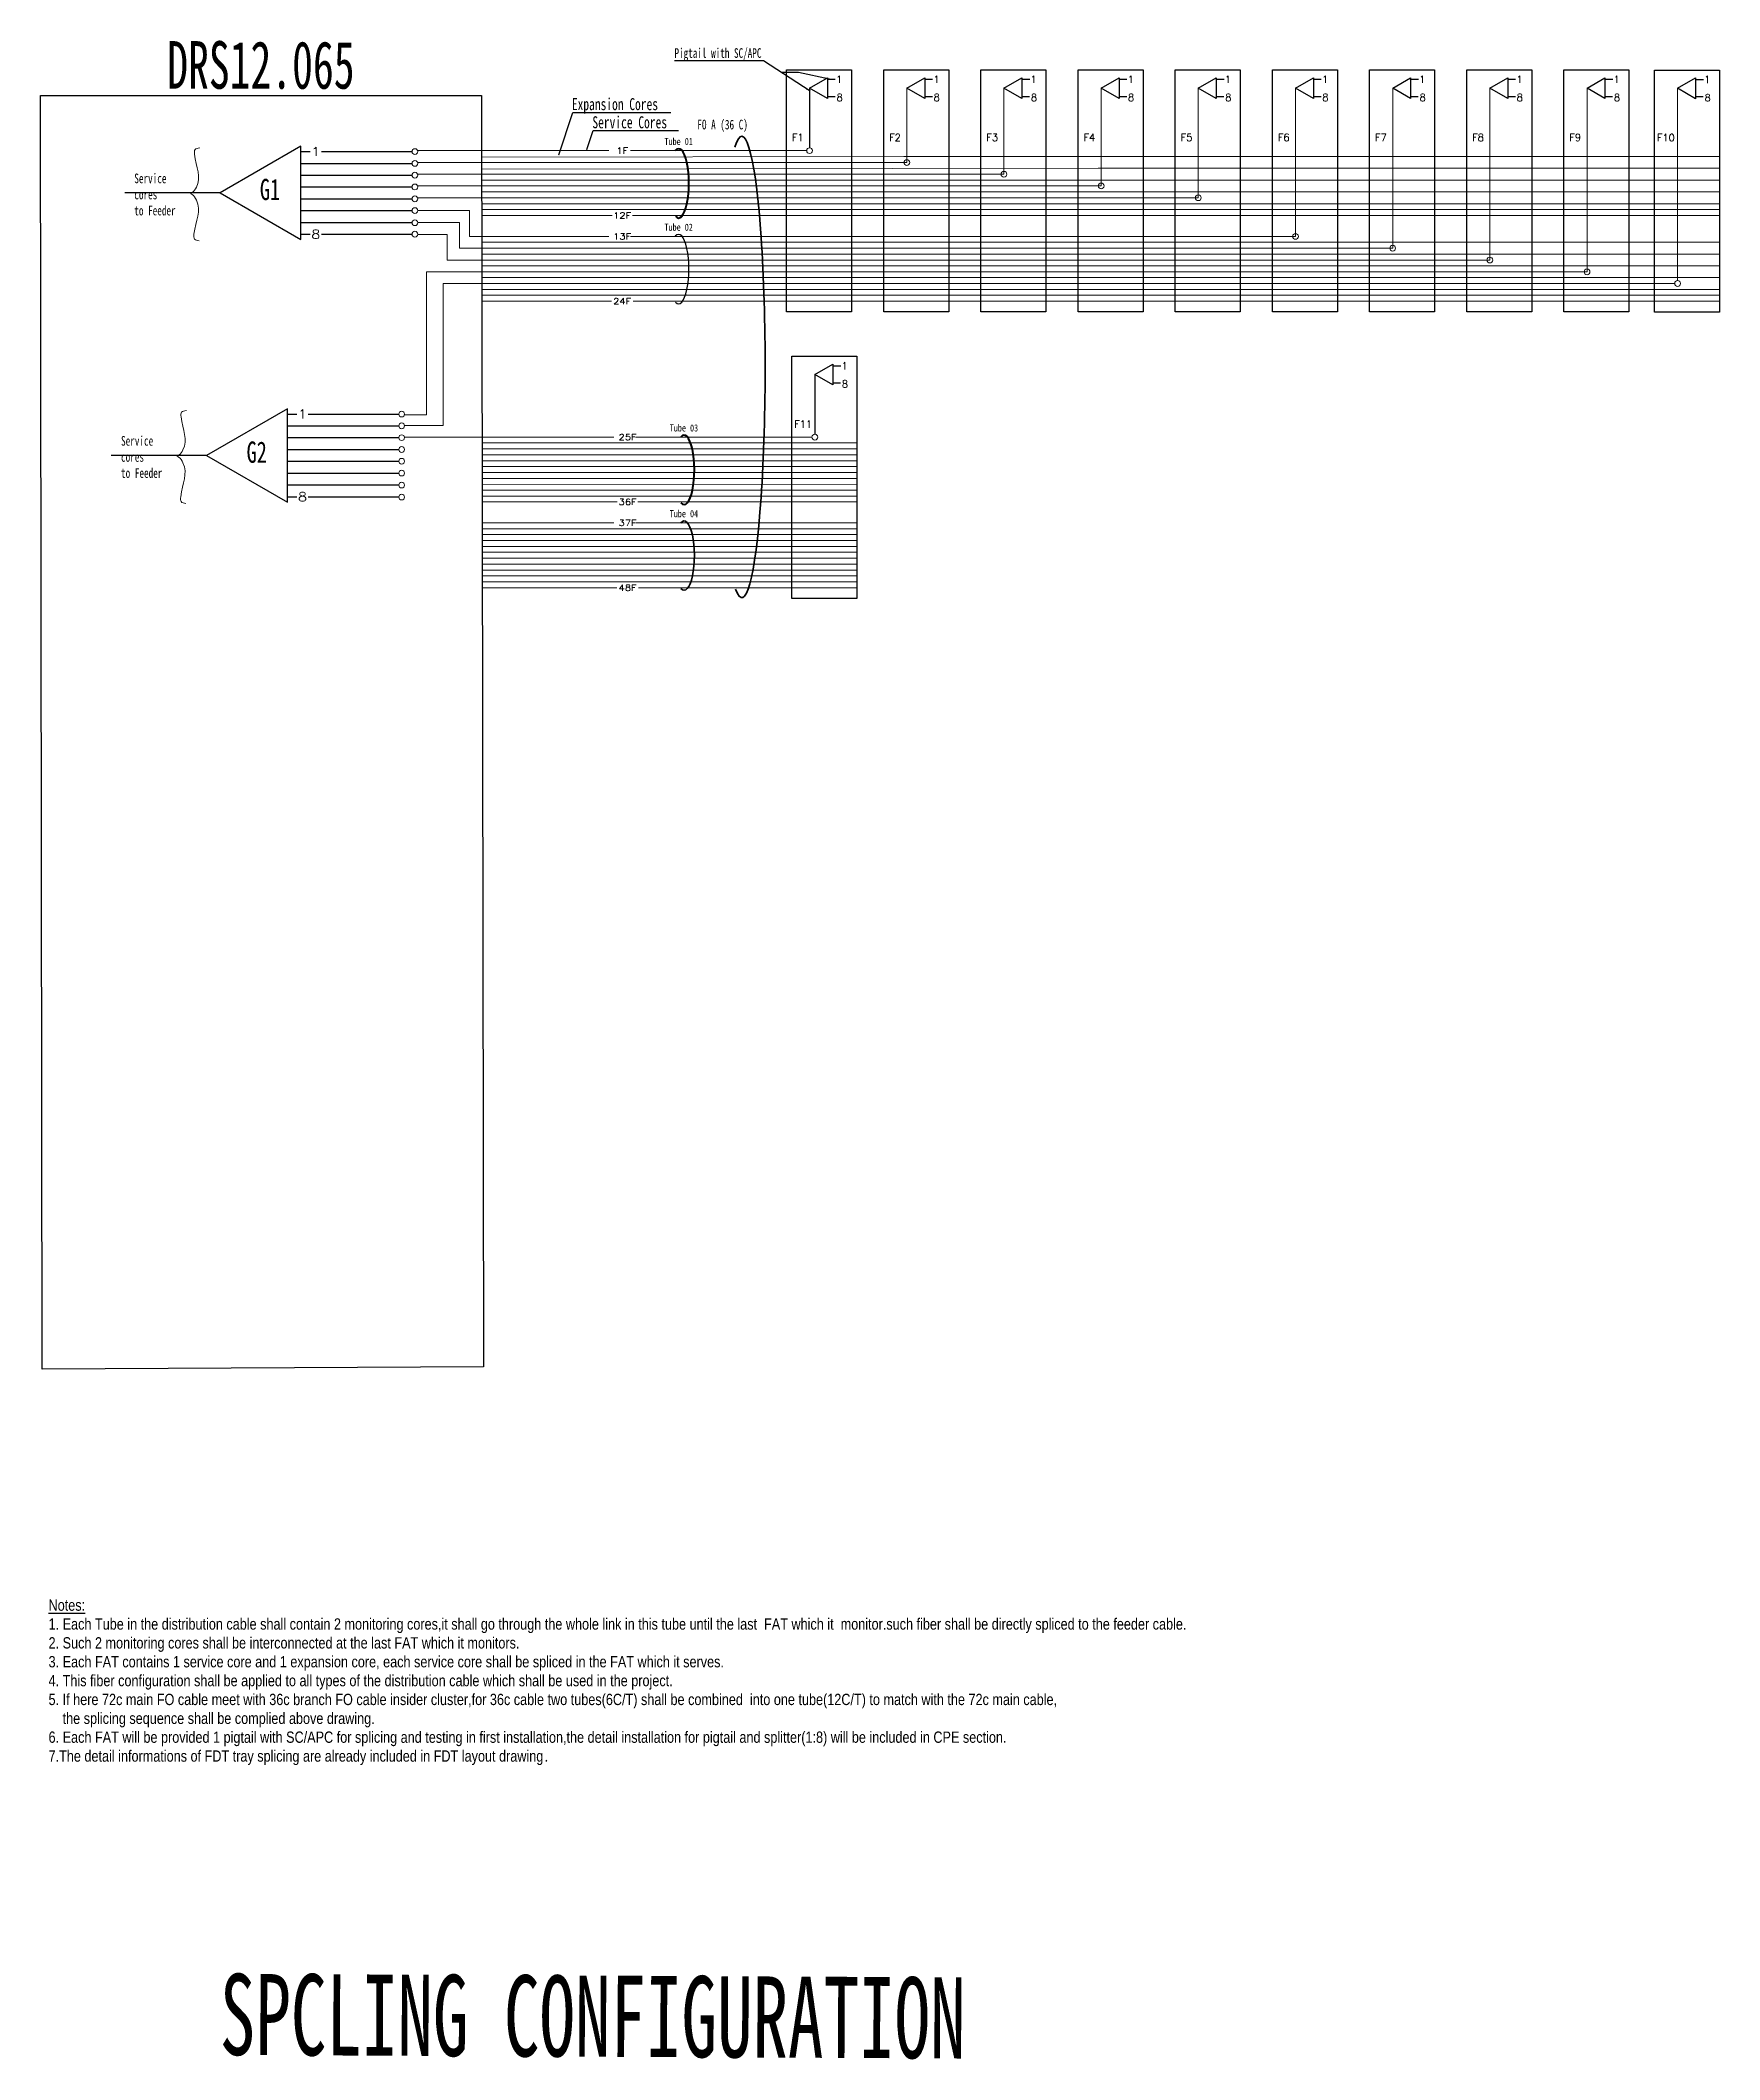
# Model space of a CAD drawing. Header units: inches. Extents: x 12170288 to 12174436, y -6358 to -3178.
# Drawn here: x 12170288 to 12171213, y -6358 to -5246 of the extents above; entities that cross this region are included whole.
import ezdxf
from ezdxf import colors
from ezdxf.entities.mleader import LeaderData, LeaderLine
from ezdxf.enums import TextEntityAlignment as Align
from ezdxf.math import Vec2, Vec3

# ---------------------------------------------------------------- set-up
doc = ezdxf.new("R2010")
doc.units = ezdxf.units.IN
doc.header["$MEASUREMENT"] = 0
doc.linetypes.add('PHANTOM2', pattern=[1.25, 0.625, -0.125, 0.125, -0.125, 0.125, -0.125])
for name, color, linetype, lineweight in [('Expansion Core', 8, 'Continuous', 5), ('Expansion Cores', 7, 'Continuous', 13), ('FAT AREA', 134, 'PHANTOM2', 40), ('FO 36 CORE.', 204, 'Continuous', 35), ('Service Core', 7, 'Continuous', 13), ('TITLE BLOCK', 7, 'Continuous', 18)]:
    doc.layers.add(name, color=color, linetype=linetype, lineweight=lineweight)
for name, color, linetype in [('FAT SP', 7, 'Continuous'), ('FDT SP', 7, 'Continuous'), ('lcp1_f1', 50, 'Continuous'), ('moniter core', 6, 'Continuous'), ('napf1-f15', 20, 'Continuous'), ('Regular LCP ID', 7, 'Continuous')]:
    doc.layers.add(name, color=color, linetype=linetype)
doc.styles.add('FS', font='SimSun.ttf', dxfattribs={"width": 0.7})
doc.styles.add('Mark', font='arial.ttf', dxfattribs={"width": 0.8, "height": 2.5})
doc.styles.add('ROMANS', font='romans.shx', dxfattribs={"width": 1.2})
doc.styles.get("Standard").update_dxf_attribs({"font": 'arial.ttf'})
doc.dimstyles.new('DIN', dxfattribs={"dimtxt": 2.5, "dimasz": 2.5, "dimexe": 1.25, "dimexo": 0.625, "dimtad": 1, "dimtih": 1, "dimdec": 4, "dimdsep": 46, "dimlunit": 6, "dimtxsty": 'Standard', "dimcen": 2.5, "dimadec": 0, "dimazin": 0, "dimtfac": 1, "dimtdec": 4, "dimtmove": 0, "dimatfit": 3, "dimfxl": 1, "dimtvp": 1, "dimtolj": 1, "dimtzin": 0, "dimarcsym": 0})
doc.dimstyles.new('ISO-25', dxfattribs={"dimtxt": 2.5, "dimasz": 2.5, "dimexe": 1.25, "dimexo": 0.625, "dimtad": 1, "dimtxsty": 'Standard', "dimcen": 2.5, "dimadec": 0, "dimazin": 0, "dimtfac": 1, "dimtmove": 0, "dimatfit": 3, "dimfxl": 1, "dimarcsym": 0})

msp = doc.modelspace()

# ---------------------------------------------------------------- linework, layer by layer
at = {"color": 40, "ltscale": 10}
msp.add_ellipse((12170639.7, -5371.8), major_axis=(0, 19.1), ratio=0.295907, start_param=2.820307, end_param=6.61807, dxfattribs=at)
at = {"color": 27, "lineweight": 35, "ltscale": 10}
msp.add_ellipse((12170642.7, -5529.5), major_axis=(0, 19.1), ratio=0.295907, start_param=2.820307, end_param=6.61807, dxfattribs=at)
at = {"color": 1, "lineweight": 5}
for points in [[(12170376, -5305), (12170375, -5305.2), (12170372.9, -5305.5), (12170373.6, -5315.4), (12170377.7, -5322), (12170372.7, -5329.2), (12170371.2, -5330), (12170370.9, -5330.2), (12170371.2, -5330.3), (12170372.7, -5331.1), (12170377.7, -5339.3), (12170373.3, -5345.3), (12170372.6, -5355.7), (12170374.7, -5356.1), (12170375.8, -5356.2)], [(12170368.7, -5449.6), (12170367.6, -5449.8), (12170365.5, -5450.1), (12170366.3, -5460), (12170370.3, -5466.5), (12170365.3, -5473.8), (12170363.8, -5474.6), (12170363.5, -5474.7), (12170363.8, -5474.9), (12170365.3, -5475.7), (12170370.3, -5483.8), (12170366, -5489.9), (12170365.3, -5500.3), (12170367.3, -5500.6), (12170368.4, -5500.8)]]:
    msp.add_open_spline(points, degree=3, knots=[0, 0, 0, 0, 2.157107, 4.219713, 20.733901, 23.794511, 24.620854, 24.620854, 24.620854, 25.447198, 28.507808, 45.021996, 47.084602, 49.241709, 49.241709, 49.241709, 49.241709], dxfattribs=at)
at = {"layer": 'Expansion Core'}
for points in [[(12170531.2, -5310.1), (12170763.7, -5309.8), (12171162.9, -5309.8)], [(12171162.9, -5309.8), (12171212.8, -5309.8)], [(12170531.2, -5316.8), (12170870.7, -5316.3)], [(12170531.3, -5322.8), (12170977.7, -5322.8)], [(12170870.7, -5316.3), (12171162.9, -5316.3)], [(12170977.7, -5322.8), (12171162.9, -5322.8)], [(12171162.9, -5316.3), (12171212.8, -5316.3)], [(12171162.9, -5322.8), (12171212.8, -5322.8)], [(12170531.3, -5329.3), (12171086.3, -5329.3)], [(12170531.3, -5335.8), (12171162.9, -5335.8)], [(12171086.3, -5329.3), (12171162.9, -5329.3)], [(12171162.9, -5329.3), (12171212.8, -5329.3)], [(12171162.9, -5335.8), (12171212.8, -5335.8)], [(12170531.3, -5357), (12171162.9, -5357)], [(12171162.9, -5357), (12171212.8, -5357)], [(12170531.3, -5363.5), (12171162.9, -5363.5)], [(12171162.9, -5363.5), (12171212.8, -5363.5)], [(12170531.3, -5370), (12171162.9, -5370)], [(12170531.3, -5376.5), (12171162.9, -5376.5)], [(12171162.9, -5370), (12171212.8, -5370)], [(12171162.9, -5376.5), (12171212.8, -5376.5)], [(12170531.3, -5383), (12171162.9, -5383)], [(12171162.9, -5383), (12171212.8, -5383)], [(12170531.5, -5467.5), (12170737.8, -5467.5)], [(12170531.5, -5474), (12170737.8, -5474)], [(12170531.5, -5480.5), (12170737.8, -5480.5)], [(12170531.5, -5487), (12170737.8, -5487)], [(12170531.5, -5493.5), (12170737.8, -5493.5)], [(12170616, -5511.5), (12170737.8, -5511.5)], [(12170531.5, -5514.7), (12170737.8, -5514.7)], [(12170531.5, -5518), (12170737.8, -5518)], [(12170531.5, -5521.2), (12170737.8, -5521.2)], [(12170531.5, -5524.5), (12170737.8, -5524.5)], [(12170531.5, -5527.7), (12170737.8, -5527.7)], [(12170531.6, -5531), (12170737.8, -5531)], [(12170531.6, -5534.2), (12170737.8, -5534.2)], [(12170531.6, -5537.5), (12170737.8, -5537.5)], [(12170531.6, -5540.7), (12170737.8, -5540.7)]]:
    msp.add_lwpolyline(points, dxfattribs=at)
at = {"layer": 'Expansion Core', "linetype": 'Continuous'}
for points in [[(12170531.5, -5470.8), (12170737.8, -5470.8)], [(12170531.5, -5477.3), (12170737.8, -5477.3)], [(12170531.5, -5483.8), (12170737.8, -5483.8)]]:
    msp.add_lwpolyline(points, dxfattribs=at)
at = {"layer": 'Expansion Cores'}
for points in [[(12170531.3, -5360.3), (12171032.8, -5360.3), (12171032.8, -5272.2)], [(12170613.1, -5353.8), (12170979.3, -5353.8), (12170979.3, -5272.2)], [(12171189.7, -5272.2), (12171189.7, -5378.1)], [(12170496, -5306.6), (12170601.2, -5306.6)], [(12170493, -5346.1), (12170493, -5346.1)], [(12170531.3, -5353.8), (12170524.6, -5353.8), (12170524.6, -5339.6), (12170496.1, -5339.6)], [(12170531.3, -5360.3), (12170519, -5360.3), (12170519, -5346.1), (12170496.1, -5346.1)], [(12170531.3, -5366.8), (12170512.3, -5366.8), (12170512.3, -5352.7), (12170496.1, -5352.7)], [(12170531.3, -5353.8), (12170601.2, -5353.8)], [(12170531.3, -5373.3), (12170500.8, -5373.3), (12170500.8, -5452), (12170488.7, -5452)], [(12170531.3, -5379.8), (12170510, -5379.8), (12170510, -5457.9), (12170488.8, -5457.9)]]:
    msp.add_lwpolyline(points, dxfattribs=at)
at = {"layer": 'Expansion Cores', "linetype": 'Continuous'}
for points in [[(12170531.3, -5373.3), (12171139.8, -5373.3), (12171139.8, -5272.2)], [(12170531.3, -5379.8), (12171162.9, -5379.8), (12171188.1, -5379.8)], [(12170488.7, -5464.3), (12170604.1, -5464.3)]]:
    msp.add_lwpolyline(points, dxfattribs=at)
at = {"layer": 'Expansion Cores', "linetype": 'ByBlock', "lineweight": 25}
msp.add_lwpolyline([(12170493, -5352.6), (12170493, -5352.6)], dxfattribs=at)
at = {"layer": 'Expansion Cores', "color": 251, "linetype": 'Continuous', "true_color": 0x636466}
msp.add_lwpolyline([(12170531.5, -5490.5), (12170737.8, -5490.4)], dxfattribs=at)
at = {"layer": 'FAT AREA', "color": 5, "linetype": 'ByBlock'}
msp.add_ellipse((12170639.7, -5324.6), major_axis=(0, 19.1), ratio=0.295907, start_param=2.820307, end_param=6.61807, dxfattribs=at)
at = {"layer": 'FAT AREA', "color": 3, "linetype": 'ByBlock'}
msp.add_ellipse((12170642.7, -5482.3), major_axis=(0, 19.1), ratio=0.295907, start_param=2.820307, end_param=6.61807, dxfattribs=at)
at = {"layer": 'FAT SP'}
for p, q in [((12170725.9, -5267.5), (12170721.7, -5267.5)), ((12170779.5, -5267.5), (12170775.2, -5267.5)), ((12170833, -5267.5), (12170828.7, -5267.5)), ((12170886.5, -5267.5), (12170882.2, -5267.5)), ((12170940, -5267.5), (12170935.7, -5267.5)), ((12170993.5, -5267.5), (12170989.2, -5267.5)), ((12171047, -5267.5), (12171042.7, -5267.5)), ((12171100.5, -5267.5), (12171096.2, -5267.5)), ((12171154, -5267.5), (12171149.7, -5267.5)), ((12171203.9, -5267.6), (12171199.6, -5267.6)), ((12170711.8, -5272.2), (12170711.8, -5305)), ((12170725.9, -5276.9), (12170721.7, -5276.9)), ((12170779.4, -5276.9), (12170775.2, -5276.9)), ((12170832.9, -5276.9), (12170828.7, -5276.9)), ((12170886.4, -5276.9), (12170882.2, -5276.9)), ((12170939.9, -5276.9), (12170935.7, -5276.9)), ((12170993.4, -5276.9), (12170989.2, -5276.9)), ((12171046.9, -5276.9), (12171042.7, -5276.9)), ((12171100.4, -5276.9), (12171096.2, -5276.9)), ((12171153.9, -5276.9), (12171149.7, -5276.9)), ((12171203.8, -5276.9), (12171199.6, -5276.9)), ((12170714.7, -5429.9), (12170714.7, -5462.7)), ((12170728.9, -5425.2), (12170724.6, -5425.2)), ((12170728.8, -5434.6), (12170724.6, -5434.6))]:
    msp.add_line(p, q, dxfattribs=at)
at = {"layer": 'FAT SP', "color": 1}
for points in [[(12170711.8, -5272.2), (12170721.7, -5266.5), (12170721.7, -5277.9)], [(12170765.3, -5272.2), (12170775.2, -5266.5), (12170775.2, -5277.9)], [(12170818.8, -5272.2), (12170828.7, -5266.5), (12170828.7, -5277.9)], [(12170872.3, -5272.2), (12170882.2, -5266.5), (12170882.2, -5277.9)], [(12170925.8, -5272.2), (12170935.7, -5266.5), (12170935.7, -5277.9)], [(12170979.3, -5272.2), (12170989.2, -5266.5), (12170989.2, -5277.9)], [(12171032.8, -5272.2), (12171042.7, -5266.5), (12171042.7, -5277.9)], [(12171086.3, -5272.2), (12171096.2, -5266.5), (12171096.2, -5277.9)], [(12171139.8, -5272.2), (12171149.7, -5266.5), (12171149.7, -5277.9)], [(12171189.7, -5272.2), (12171199.6, -5266.5), (12171199.6, -5278)], [(12170714.7, -5429.9), (12170724.6, -5424.2), (12170724.6, -5435.6)]]:
    msp.add_lwpolyline(points, close=True, dxfattribs=at)
at = {"layer": 'FDT SP'}
for p, q in [((12170387.2, -5329.8), (12170334.7, -5329.8)), ((12170379.8, -5474.4), (12170327.3, -5474.4))]:
    msp.add_line(p, q, dxfattribs=at)
at = {"layer": 'FDT SP', "color": 7, "linetype": 'Continuous'}
for points in [[(12170387.2, -5329.8), (12170431.6, -5355.5), (12170431.6, -5304.1)], [(12170379.8, -5474.4), (12170424.3, -5500.1), (12170424.3, -5448.7)]]:
    msp.add_lwpolyline(points, close=True, dxfattribs=at)
at = {"layer": 'FDT SP'}
for points in [[(12170431.6, -5307.1), (12170436.8, -5307.1)], [(12170431.6, -5313.6), (12170493, -5313.6)], [(12170443.1, -5307.1), (12170493, -5307.1)], [(12170431.6, -5320.1), (12170493, -5320.1)], [(12170431.6, -5326.6), (12170493, -5326.6)], [(12170431.6, -5333.1), (12170493, -5333.1)], [(12170431.6, -5339.6), (12170493, -5339.6)], [(12170431.6, -5346.1), (12170493, -5346.1)], [(12170431.6, -5352.6), (12170436.8, -5352.6)], [(12170443.1, -5352.6), (12170493, -5352.6)], [(12170424.3, -5451.6), (12170429.4, -5451.6)], [(12170435.7, -5451.6), (12170485.6, -5451.6)], [(12170424.3, -5458.1), (12170485.6, -5458.1)], [(12170424.3, -5464.6), (12170485.6, -5464.6)], [(12170424.3, -5471.1), (12170485.6, -5471.1)], [(12170424.3, -5477.6), (12170485.6, -5477.6)], [(12170424.3, -5484.1), (12170485.6, -5484.1)], [(12170424.3, -5490.6), (12170485.6, -5490.6)], [(12170424.3, -5497.1), (12170429.4, -5497.1)], [(12170435.7, -5497.1), (12170485.6, -5497.1)]]:
    msp.add_lwpolyline(points, dxfattribs=at)
at = {"layer": 'FO 36 CORE.', "linetype": 'Continuous'}
msp.add_ellipse((12170674.5, -5425.7), major_axis=(0, 127), ratio=0.100922, start_param=2.86966, end_param=6.593344, dxfattribs=at)
at = {"layer": 'lcp1_f1', "color": 3, "ltscale": 8}
for points in [[(12170699.1, -5262.1), (12170734.9, -5262.1), (12170734.9, -5395.4), (12170699.1, -5395.4)], [(12170752.6, -5262.1), (12170788.4, -5262.1), (12170788.4, -5395.4), (12170752.6, -5395.4)], [(12170806.1, -5262.1), (12170841.9, -5262.1), (12170841.9, -5395.4), (12170806.1, -5395.4)], [(12170859.6, -5262.1), (12170895.4, -5262.1), (12170895.4, -5395.4), (12170859.6, -5395.4)], [(12170913.1, -5262.1), (12170948.9, -5262.1), (12170948.9, -5395.4), (12170913.1, -5395.4)], [(12170966.6, -5262.1), (12171002.4, -5262.1), (12171002.4, -5395.4), (12170966.6, -5395.4)], [(12171020.1, -5262.1), (12171055.9, -5262.1), (12171055.9, -5395.4), (12171020.1, -5395.4)], [(12171073.6, -5262.1), (12171109.4, -5262.1), (12171109.4, -5395.4), (12171073.6, -5395.4)], [(12171127.1, -5262.1), (12171162.9, -5262.1), (12171162.9, -5395.4), (12171127.1, -5395.4)], [(12171177, -5262.2), (12171212.8, -5262.2), (12171212.8, -5395.5), (12171177, -5395.5)], [(12170288.3, -5276.3), (12170531.2, -5276.3), (12170532.2, -5976.2), (12170289.3, -5977.4)], [(12170702, -5419.8), (12170737.8, -5419.8), (12170737.8, -5553.2), (12170702, -5553.2)]]:
    msp.add_lwpolyline(points, close=True, dxfattribs=at)
at = {"layer": 'moniter core', "color": 6, "lineweight": 5}
for points in [[(12170531.3, -5339), (12171162.9, -5339)], [(12170531.3, -5342.3), (12170603, -5342.3)], [(12170614.3, -5342.3), (12171162.9, -5342.3)], [(12171162.9, -5339), (12171212.8, -5339)], [(12171162.9, -5342.3), (12171212.8, -5342.3)], [(12170531.3, -5386.2), (12171162.9, -5386.2)], [(12170531.4, -5389.5), (12170602.7, -5389.5)], [(12170614.6, -5389.5), (12171162.9, -5389.5)], [(12171162.9, -5386.2), (12171212.8, -5386.2)], [(12171162.9, -5389.5), (12171212.8, -5389.5)], [(12170531.5, -5496.8), (12170737.8, -5496.8)], [(12170531.5, -5500), (12170605.9, -5500)], [(12170617.2, -5500), (12170737.8, -5500)], [(12170531.6, -5544), (12170737.8, -5544)], [(12170531.6, -5547.2), (12170605.6, -5547.2)], [(12170617.5, -5547.2), (12170737.8, -5547.2)]]:
    msp.add_lwpolyline(points, dxfattribs=at)
at = {"layer": 'napf1-f15', "lineweight": 9}
for centre in [(12170711.8, -5306.6), (12170765.3, -5313.1), (12170818.8, -5319.6), (12170872.3, -5326), (12170925.8, -5332.5), (12170979.3, -5353.8), (12171032.8, -5360.3), (12171086.3, -5366.8), (12171139.8, -5373.3), (12171189.7, -5379.7), (12170714.7, -5464.3)]:
    msp.add_circle(centre, 1.59, dxfattribs=at)
at = {"layer": 'Service Core'}
for points in [[(12170496, -5332.5), (12170925.8, -5332.5), (12170925.8, -5272.2)], [(12170496, -5326), (12170872.3, -5326), (12170872.3, -5272.2)], [(12170496, -5319.6), (12170818.8, -5319.6), (12170818.8, -5272.2)], [(12170496, -5313.1), (12170765.3, -5313.1), (12170765.3, -5272.2)], [(12170531.3, -5366.8), (12171086.3, -5366.8), (12171086.3, -5272.2)], [(12170613.1, -5306.6), (12170710.2, -5306.6)], [(12170616, -5464.3), (12170713.1, -5464.3)]]:
    msp.add_lwpolyline(points, dxfattribs=at)
at = {"layer": 'Service Core', "lineweight": 0}
for points in [[(12170485.6, -5490.6), (12170485.6, -5490.6)], [(12170485.6, -5497.1), (12170485.6, -5497.1)]]:
    msp.add_lwpolyline(points, dxfattribs=at)
at = {"layer": 'Service Core', "color": 8}
msp.add_lwpolyline([(12170531.5, -5511.5), (12170604.1, -5511.5)], dxfattribs=at)
at = {"layer": 'Service Core'}
for centre in [(12170494.5, -5307.1), (12170494.5, -5313.6), (12170494.5, -5320.1), (12170494.5, -5326.6), (12170494.5, -5333.1), (12170494.5, -5339.6), (12170494.5, -5346.3), (12170494.5, -5352.6), (12170487.2, -5451.6), (12170487.2, -5458.1), (12170487.2, -5464.6), (12170487.2, -5471.1), (12170487.2, -5477.6), (12170487.2, -5484.1), (12170487.2, -5490.7), (12170487.2, -5497.3)]:
    msp.add_circle(centre, 1.59, dxfattribs=at)

# ---------------------------------------------------------------- texts
at = {"color": 1, "lineweight": 5, "style": 'FS', "width": 0.7}
msp.add_text('Pigtail with SC/APC', height=5.291, dxfattribs=at).set_placement((12170637.4, -5255.5))
at = {"color": 40, "ltscale": 10, "style": 'FS', "width": 0.7}
msp.add_text('Tube 02', height=3.91, dxfattribs=at).set_placement((12170639.7, -5350.7), align=Align.CENTER)
at = {"color": 27, "ltscale": 10, "style": 'FS', "width": 0.7}
msp.add_text('Tube 04', height=3.91, dxfattribs=at).set_placement((12170642.6, -5508.4), align=Align.CENTER)
at = {"layer": 'Expansion Cores', "color": 1, "lineweight": 5, "style": 'FS', "width": 0.7}
msp.add_text('Expansion Cores', height=6.64, dxfattribs=at).set_placement((12170580.9, -5284.3))
at = {"layer": 'FAT AREA', "color": 5, "linetype": 'ByBlock', "style": 'FS', "width": 0.7}
msp.add_text('Tube 01', height=3.91, dxfattribs=at).set_placement((12170639.7, -5303.5), align=Align.CENTER)
at = {"layer": 'FAT AREA', "color": 3, "linetype": 'ByBlock', "style": 'FS', "width": 0.7}
msp.add_text('Tube 03', height=3.91, dxfattribs=at).set_placement((12170642.6, -5461.2), align=Align.CENTER)
at = {"layer": 'FAT SP', "style": 'ROMANS'}
for s, p in [('1', (12170726.4, -5269.3)), ('1', (12170779.9, -5269.3)), ('1', (12170833.4, -5269.3)), ('1', (12170886.9, -5269.3)), ('1', (12170940.4, -5269.3)), ('1', (12170993.9, -5269.3)), ('1', (12171047.4, -5269.3)), ('1', (12171100.9, -5269.3)), ('1', (12171154.4, -5269.3)), ('1', (12171204.3, -5269.4)), ('8', (12170726.6, -5279.3)), ('8', (12170780.1, -5279.3)), ('8', (12170833.6, -5279.3)), ('8', (12170887.1, -5279.3)), ('8', (12170940.6, -5279.3)), ('8', (12170994.1, -5279.3)), ('8', (12171047.6, -5279.3)), ('8', (12171101.1, -5279.3)), ('8', (12171154.6, -5279.3)), ('8', (12171204.5, -5279.4)), ('1', (12170729.4, -5427)), ('8', (12170729.5, -5437))]:
    msp.add_text(s, height=3.98, dxfattribs=at).set_placement(p)
at = {"layer": 'FDT SP', "linetype": 'Continuous', "style": 'ROMANS', "width": 1.2}
for s, p in [('1', (12170439.9, -5307.1)), ('8', (12170439.9, -5352.6)), ('1', (12170432.6, -5451.6)), ('8', (12170432.6, -5497.1))]:
    msp.add_text(s, height=4.87, dxfattribs=at).set_placement(p, align=Align.MIDDLE)
at = {"layer": 'FDT SP', "color": 7, "linetype": 'Continuous', "style": 'FS', "width": 0.7}
for s, p in [('G1', (12170414.7, -5333.8)), ('G2', (12170407.4, -5478.4))]:
    msp.add_text(s, height=11.69, dxfattribs=at).set_placement(p, align=Align.CENTER)
at = {"layer": 'FO 36 CORE.', "linetype": 'Continuous', "style": 'FS', "width": 0.7}
msp.add_text('FO A (36 C)', height=5.312, dxfattribs=at).set_placement((12170663.9, -5294.9), align=Align.CENTER)
at = {"layer": 'moniter core', "color": 6, "lineweight": 5, "style": 'ROMANS', "width": 1.2}
for s, p in [('12F', (12170608.6, -5342.3)), ('24F', (12170608.6, -5389.5)), ('36F', (12170611.6, -5500)), ('48F', (12170611.6, -5547.2))]:
    msp.add_text(s, height=3.32, dxfattribs=at).set_placement(p, align=Align.MIDDLE)
at = {"layer": 'Regular LCP ID', "insert": (12170292.8, -6104.2), "char_height": 6.2295, "width": 774.983, "attachment_point": 1, "style": 'Mark'}
msp.add_mtext('{\\LNotes:}  \\P\\pxi-1,l1;1. Each Tube in the distribution cable shall contain 2 monitoring cores,it shall go through the whole link in this tube until the last  FAT which it  monitor.such fiber shall be directly spliced to the feeder cable. \\P2. Such 2 monitoring cores shall be interconnected at the last FAT which it monitors.  \\P3. Each FAT contains 1 service core and 1 expansion core, each service core shall be spliced in the FAT which it serves. \\P4. This fiber configuration shall be applied to all types of the distribution cable which shall be used in the project. \\P5. If here 72c main FO cable meet with 36c branch FO cable insider cluster,for 36c cable two tubes(6C/T) shall be combined  into one tube(12C/T) to match with the 72c main cable,\\P    the splicing sequence shall be complied above drawing.\\P6. Each FAT will be provided 1 pigtail with SC/APC for splicing and testing in first installation,the detail installation for pigtail and splitter(1:8) will be included in CPE section.\\P7.The detail informations of FDT tray splicing are already included in FDT layout drawing{\\fSimSun|b0|i0|c134|p2;.} ', dxfattribs=at)
at = {"layer": 'Service Core', "linetype": 'Continuous'}
for s, height, style, width, p in [('DRS12.065', 26.18, 'FS', 0.6435, (12170409.7, -5259.4)), ('1F', 3.32, 'ROMANS', 1.2, (12170608.6, -5306.6)), ('13F', 3.32, 'ROMANS', 1.2, (12170608.6, -5353.8)), ('25F', 3.32, 'ROMANS', 1.2, (12170611.6, -5464.3)), ('37F', 3.32, 'ROMANS', 1.2, (12170611.6, -5511.5))]:
    msp.add_text(s, height=height, dxfattribs=dict(at, style=style, width=width)).set_placement(p, align=Align.MIDDLE)
at = {"layer": 'Service Core', "color": 1, "style": 'FS', "width": 0.7}
msp.add_text('Service Cores', height=6.64, dxfattribs=at).set_placement((12170592.2, -5294.3))
at = {"layer": 'Service Core', "style": 'ROMANS'}
for s, p in [('F1', (12170705.3, -5301.3)), ('F2', (12170758.8, -5301.3)), ('F3', (12170812.3, -5301.3)), ('F4', (12170865.8, -5301.3)), ('F5', (12170919.3, -5301.3)), ('F6', (12170972.8, -5301.3)), ('F7', (12171026.3, -5301.3)), ('F8', (12171079.8, -5301.3)), ('F9', (12171133.3, -5301.3)), ('F10', (12171183.2, -5301.4)), ('F11', (12170708.2, -5459.1))]:
    msp.add_text(s, height=3.98, dxfattribs=at).set_placement(p, align=Align.CENTER)
at = {"layer": 'Service Core', "char_height": 5.312, "width": 47.159, "attachment_point": 1, "style": 'FS'}
for insert in [(12170340, -5319.2), (12170332.7, -5463.7)]:
    msp.add_mtext('{\\fSimSun|b0|i0|c134|p2;Service}\\P{\\fSimSun|b0|i0|c134|p2;cores\\Pto Feeder}', dxfattribs=dict(at, insert=insert))
at = {"layer": 'TITLE BLOCK', "color": 6, "linetype": 'Continuous', "style": 'FS', "width": 0.6435}
msp.add_text('SPCLING CONFIGURATION', height=44.664, rotation=359.7202, dxfattribs=at).set_placement((12170592.4, -6333.6), align=Align.MIDDLE)

# ---------------------------------------------------------------- leaders
at = {"color": 5, "linetype": 'ByBlock'}
for points, dimstyle in [([(12170712.1, -5273.9), (12170686.4, -5257.1), (12170637.5, -5257.1)], 'ISO-25'), ([(12170722.7, -5267.2), (12170705.7, -5263.5), (12170696.2, -5263.5)], 'DIN')]:
    msp.add_leader(points, dimstyle=dimstyle, override={"dimgap": 0.625, "dimtad": 0}, dxfattribs=at)
at = {"layer": 'Expansion Cores', "color": 1, "lineweight": 5}
ml = msp.add_multileader_mtext('Standard', dxfattribs=at)
ml.set_content('', color=1)
ml.set_leader_properties()
ml.build(insert=Vec2(0, 0))
ml.multileader.update_dxf_attribs({"text_right_attachment_type": 6, "dogleg_length": 0.36, "arrow_head_size": 0.594})
ctx = ml.context
ctx.base_point, ctx.char_height, ctx.arrow_head_size, ctx.landing_gap_size, ctx.plane_origin = Vec3(12170635.4, -5285.5), 0.594, 0.594, 0.297, Vec3(12170565.1, -5493.3)
ctx.right_attachment = 6
notes = []
notes.append((ctx, [(0, (1, 1, 0), (12170581.4, -5285.5), (1, 0), 54, [(0, [(12170573.6, -5309.5)], 0, [])])]))
ctx.mtext.insert, ctx.mtext.flow_direction = Vec3(12170635.7, -5285.2), 5
at = {"layer": 'Service Core', "color": 1}
ml = msp.add_multileader_mtext('Standard', dxfattribs=at)
ml.set_content('', color=1)
ml.set_leader_properties()
ml.build(insert=Vec2(0, 0))
ml.multileader.update_dxf_attribs({"text_right_attachment_type": 6, "dogleg_length": 0.36, "arrow_head_size": 0.594})
ctx = ml.context
ctx.base_point, ctx.char_height, ctx.arrow_head_size, ctx.landing_gap_size, ctx.plane_origin = Vec3(12170639.7, -5295.5), 0.594, 0.594, 0.297, Vec3(12170576.4, -5503.3)
ctx.right_attachment = 6
notes.append((ctx, [(0, (1, 1, 0), (12170592.7, -5295.5), (1, 0), 47, [(0, [(12170589, -5306.6)], 0, [])])]))
ctx.mtext.insert, ctx.mtext.flow_direction = Vec3(12170640, -5295.2), 5
for ctx, leaders in notes:
    for number, flags, end, landing, length, lines in leaders:
        leader = LeaderData()
        leader.index, (leader.has_last_leader_line, leader.has_dogleg_vector, leader.attachment_direction) = number, flags
        leader.last_leader_point, leader.dogleg_vector, leader.dogleg_length = Vec3(end), Vec3(landing), length
        for number, points, colour, breaks in lines:
            line = LeaderLine()
            line.index, line.vertices, line.color, line.breaks = number, Vec3.list(points), colors.encode_raw_color(colour), breaks
            leader.lines.append(line)
        ctx.leaders.append(leader)

doc.saveas('drawing.dxf')
